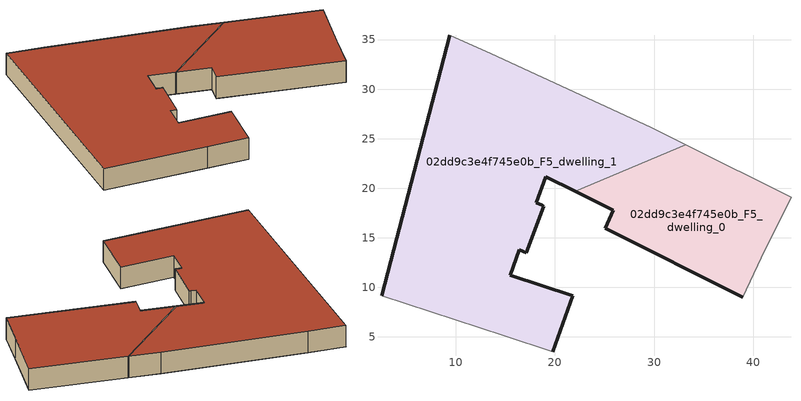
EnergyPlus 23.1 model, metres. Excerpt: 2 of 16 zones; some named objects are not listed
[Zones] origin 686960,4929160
02dd9c3e4f745e0b_F5_dwelling_0
 floor to 02dd9c3e4f745e0b_F4_dwelling_0 (EU_floor_Construction): 38.96,9 40.84,12.97 43.82,19.12 33.19,24.39 22.04,19.68 25.89,17.75 25.07,15.95 z15
 wall outside (EU_wall_Construction): 38.96,9 25.07,15.95 25.89,17.75 22.04,19.68 z15:18
 wall adiabatic (EU_wall_Construction): 33.19,24.39 43.82,19.12 40.84,12.97 38.96,9 z15:18
 wall to 02dd9c3e4f745e0b_F5_dwelling_1 (EU_wall_Construction): 22.04,19.68 33.19,24.39 z15:18
 roof outside (EU_roof_Construction): 43.82,19.12 40.84,12.97 38.96,9 25.07,15.95 25.89,17.75 22.04,19.68 33.19,24.39 z18
02dd9c3e4f745e0b_F5_dwelling_1
 floor to 02dd9c3e4f745e0b_F4_dwelling_1 (EU_floor_Construction): 21.81,9.17 15.49,11.24 16.41,13.8 17.13,13.48 18.88,18.18 18.7,18.26 18.1,18.53 19.05,21.17 22.04,19.68 33.19,24.39 29.66,26.13 13.56,33.58 9.41,35.42 2.5,9.15 14.87,5.13 19.77,3.52 z15
 wall outside (EU_wall_Construction): 2.5,9.15 9.41,35.42 / 22.04,19.68 19.05,21.17 18.1,18.53 18.7,18.26 18.88,18.18 17.13,13.48 16.41,13.8 15.49,11.24 21.81,9.17 19.77,3.52 z15:18
 wall adiabatic (EU_wall_Construction): 9.41,35.42 13.56,33.58 29.66,26.13 33.19,24.39 / 19.77,3.52 14.87,5.13 2.5,9.15 z15:18
 roof outside (EU_roof_Construction): 29.66,26.13 33.19,24.39 22.04,19.68 19.05,21.17 18.1,18.53 18.7,18.26 18.88,18.18 17.13,13.48 16.41,13.8 15.49,11.24 21.81,9.17 19.77,3.52 14.87,5.13 2.5,9.15 9.41,35.42 13.56,33.58 z18
[Building]
EU S2 Campaign: North Axis=0; Terrain=City; Solar Distribution=FullExterior
[Site:Location]
Bologna: Latitude=44.5; Longitude=11.25; Time Zone=1; Elevation=37
[SizingPeriod:WeatherFileDays]
AnnualSizingPeriod: Begin Month=1; Begin Day of Month=1; End Month=12; End Day of Month=31; Day of Week for Start Day=Monday; Use Weather File Daylight Saving Period=No; Use Weather File Rain and Snow Indicators=No
[MATERIAL]
EU_InternalMass_Material: Roughness=MediumRough; Thickness=0.1; Conductivity=1; Density=1800; Specific Heat=900; Thermal Absorptance=0.9; Solar Absorptance=0.7; Visible Absorptance=0.7
[MATERIAL:NOMASS] Roughness=MediumRough; Thermal Absorptance=0.9; Solar Absorptance=0.7; Visible Absorptance=0.7
Name | Thermal Resistance
EU_wall_NoMass | 0.905828
EU_roof_NoMass | 0.37593
EU_floor_NoMass | 0.67114
[CONSTRUCTION]
EU_wall_Construction: EU_wall_NoMass
EU_roof_Construction: EU_roof_NoMass
EU_floor_Construction: EU_floor_NoMass
EU_InternalMass_Construction: EU_InternalMass_Material
[ZONE] Type=1; Multiplier=1; Ceiling Height=autocalculate; Floor Area=autocalculate; Part of Total Floor Area=Yes
Name | Volume
02dd9c3e4f745e0b_F5_dwelling_0 | 530.599
02dd9c3e4f745e0b_F5_dwelling_1 | 1346.68
[INTERNALMASS] Construction=EU_InternalMass_Construction
Name | Zone or ZoneList | Surface Area
02dd9c3e4f745e0b_F5_dwelling_0_EU_InternalMass | 02dd9c3e4f745e0b_F5_dwelling_0 | 176.867
02dd9c3e4f745e0b_F5_dwelling_1_EU_InternalMass | 02dd9c3e4f745e0b_F5_dwelling_1 | 448.893
[OTHEREQUIPMENT] Fuel Type=Electricity; Design Level Calculation Method=Watts/Area; Power per Zone Floor Area=1; Fraction Latent=0; Fraction Radiant=0; Fraction Lost=0; Carbon Dioxide Generation Rate=0; EndUse Subcategory=EU_Step8_InternalGains
Name | Zone or ZoneList or Space or SpaceList | Schedule
EU_Step8_InternalGain_02dd9c3e4f745e0b_F5_dwelling_0_f000 | 02dd9c3e4f745e0b_F5_dwelling_0 | EU_Step8_GainSchedule_02dd9c3e4f745e0b_F5_dwelling_0_f000
EU_Step8_InternalGain_02dd9c3e4f745e0b_F5_dwelling_1_f000 | 02dd9c3e4f745e0b_F5_dwelling_1 | EU_Step8_GainSchedule_02dd9c3e4f745e0b_F5_dwelling_1_f000
[ZONEVENTILATION:DESIGNFLOWRATE] Schedule=EU_AlwaysOn; Design Flow Rate Calculation Method=AirChanges/Hour; Air Changes per Hour=0.73129; Ventilation Type=Natural; Fan Pressure Rise=0; Fan Total Efficiency=1; Constant Term Coefficient=1; Temperature Term Coefficient=0; Velocity Term Coefficient=0; Velocity Squared Term Coefficient=0; Minimum Indoor Temperature=-100; Maximum Indoor Temperature=100; Delta Temperature=-100; Minimum Outdoor Temperature=-100; Maximum Outdoor Temperature=100; Maximum Wind Speed=40
Name | Zone or ZoneList or Space or SpaceList
EU_ConstantAir_02dd9c3e4f745e0b_F5_dwelling_0 | 02dd9c3e4f745e0b_F5_dwelling_0
EU_ConstantAir_02dd9c3e4f745e0b_F5_dwelling_1 | 02dd9c3e4f745e0b_F5_dwelling_1
[HVACTEMPLATE:ZONE:IDEALLOADSAIRSYSTEM] System Availability Schedule=EU_AlwaysOn; Maximum Heating Supply Air Temperature=50; Minimum Cooling Supply Air Temperature=13; Maximum Heating Supply Air Humidity Ratio=0.0156; Minimum Cooling Supply Air Humidity Ratio=0.0077; Heating Limit=NoLimit; Cooling Limit=NoLimit; Heating Availability Schedule=EU_AlwaysOn; Cooling Availability Schedule=EU_CoolingOff; Dehumidification Control Type=ConstantSensibleHeatRatio; Cooling Sensible Heat Ratio=0.7; Dehumidification Setpoint=60; Humidification Control Type=None; Humidification Setpoint=30; Outdoor Air Method=None; Outdoor Air Flow Rate per Person=0.00944; Outdoor Air Flow Rate per Zone Floor Area=0; Outdoor Air Flow Rate per Zone=0; Demand Controlled Ventilation Type=None; Outdoor Air Economizer Type=NoEconomizer; Heat Recovery Type=None; Sensible Heat Recovery Effectiveness=0.7; Latent Heat Recovery Effectiveness=0.65
Name | Template Thermostat
02dd9c3e4f745e0b_F5_dwelling_0 | EU_HeatOnly_02dd9c3e4f745e0b_F5_dwelling_0
02dd9c3e4f745e0b_F5_dwelling_1 | EU_HeatOnly_02dd9c3e4f745e0b_F5_dwelling_1
[SIZING:ZONE] Zone Cooling Design Supply Air Temperature Input Method=SupplyAirTemperature; Zone Cooling Design Supply Air Temperature=13; Zone Heating Design Supply Air Temperature Input Method=SupplyAirTemperature; Zone Heating Design Supply Air Temperature=50; Zone Cooling Design Supply Air Humidity Ratio=0.008; Zone Heating Design Supply Air Humidity Ratio=0.008; Cooling Design Air Flow Method=DesignDay; Cooling Design Air Flow Rate=0; Cooling Minimum Air Flow per Zone Floor Area=0.000762; Cooling Minimum Air Flow=0; Cooling Minimum Air Flow Fraction=0.2; Heating Design Air Flow Method=DesignDay; Heating Design Air Flow Rate=0; Heating Maximum Air Flow per Zone Floor Area=0.002032; Heating Maximum Air Flow=0.141576; Heating Maximum Air Flow Fraction=0.3; Account for Dedicated Outdoor Air System=No; Dedicated Outdoor Air System Control Strategy=NeutralSupplyAir; Dedicated Outdoor Air Low Setpoint Temperature for Design=autosize; Dedicated Outdoor Air High Setpoint Temperature for Design=autosize; Zone Load Sizing Method=Sensible Load Only No Latent Load; Zone Latent Cooling Design Supply Air Humidity Ratio Input Method=HumidityRatioDifference; Zone Cooling Design Supply Air Humidity Ratio Difference=0.005; Zone Latent Heating Design Supply Air Humidity Ratio Input Method=HumidityRatioDifference; Zone Humidification Design Supply Air Humidity Ratio Difference=0.005
02dd9c3e4f745e0b_F5_dwelling_0; 02dd9c3e4f745e0b_F5_dwelling_1
[SCHEDULE:CONSTANT]
Name | Hourly Value
EU_AlwaysOn | 1
EU_CoolingOff | 0
[SCHEDULE:FILE] Column Number=1; Rows to Skip at Top=0; Number of Hours of Data=8760; Column Separator=Comma; Interpolate to Timestep=No; Minutes per Item=60; Adjust Schedule for Daylight Savings=Yes
Name | File
EU_Step8_GainSchedule_02dd9c3e4f745e0b_F5_dwelling_0_f000 | ../../schedules/02dd9c3e4f745e0b/02dd9c3e4f745e0b_F5_dwelling_0_f000_gain.csv
EU_Step8_GainSchedule_02dd9c3e4f745e0b_F5_dwelling_1_f000 | ../../schedules/02dd9c3e4f745e0b/02dd9c3e4f745e0b_F5_dwelling_1_f000_gain.csv
